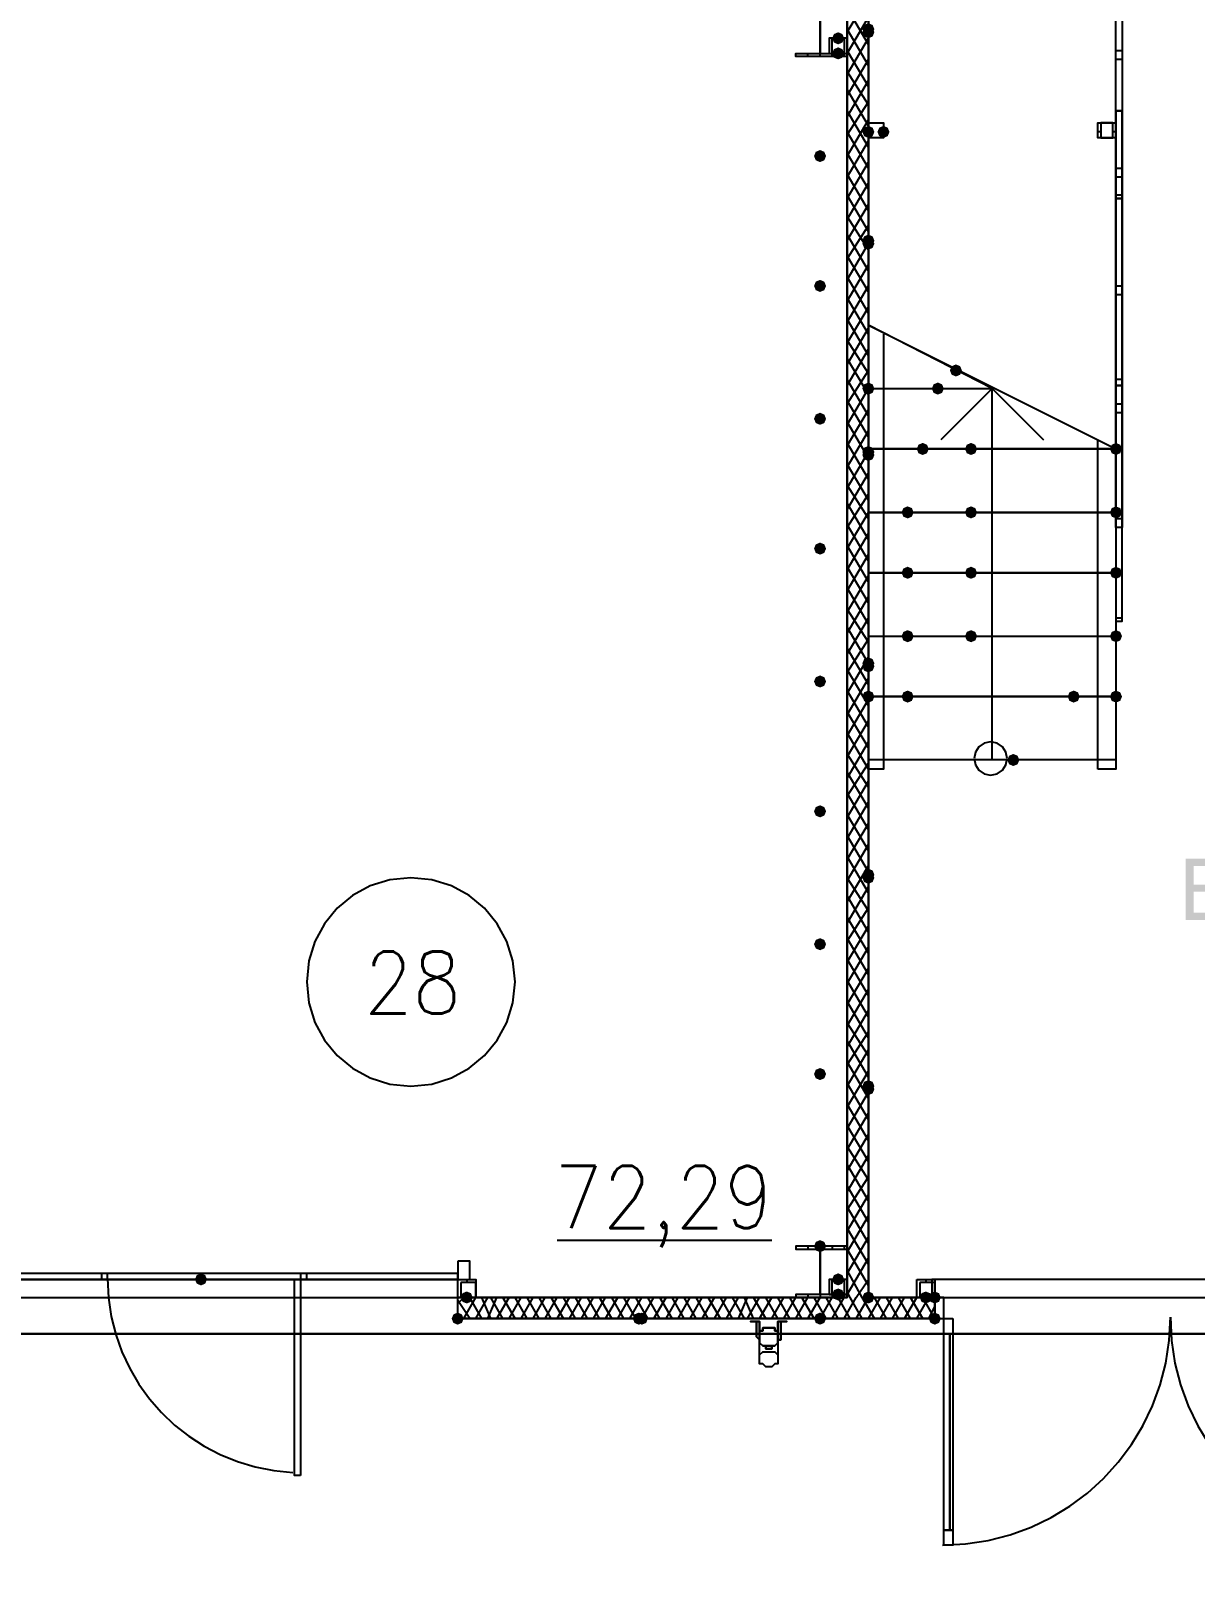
# Model space of a CAD drawing. Header units: millimetres. Extents: x 0 to 420, y 0 to 297.
# Drawn here: x 227.44 to 243.77, y 100.3 to 121.86 of the extents above; entities that cross this region are included whole.
import ezdxf

# ---------------------------------------------------------------- set-up
doc = ezdxf.new("R2010")
doc.units = ezdxf.units.MM
doc.layers.get('0').update_dxf_attribs({"linetype": 'CONTINUOUS'})
doc.styles.get("Standard").update_dxf_attribs({"font": 'STANDARD'})

msp = doc.modelspace()

# ---------------------------------------------------------------- hatches: boundary and pattern name
at = {"true_color": 0x000007}
for points in [[(238.844667, 121.750667), (238.819796, 121.690871), (238.76, 121.666), (238.700204, 121.690871), (238.675333, 121.750667), (238.700204, 121.810462), (238.76, 121.835333), (238.819796, 121.810463)], [(238.844667, 121.539), (238.819796, 121.479204), (238.76, 121.454333), (238.700204, 121.479204), (238.675333, 121.539), (238.700204, 121.598796), (238.76, 121.623667), (238.819796, 121.598796)], [(239.268, 120.438333), (239.243129, 120.378537), (239.183333, 120.353667), (239.123538, 120.378537), (239.098667, 120.438333), (239.123537, 120.498129), (239.183333, 120.523), (239.243129, 120.498129)], [(239.479667, 120.438333), (239.454796, 120.378537), (239.395, 120.353667), (239.335204, 120.378537), (239.310333, 120.438333), (239.335204, 120.498129), (239.395, 120.523), (239.454796, 120.498129)], [(238.590667, 120.099667), (238.565796, 120.039871), (238.506, 120.015), (238.446204, 120.039871), (238.421333, 120.099667), (238.446204, 120.159462), (238.506, 120.184333), (238.565796, 120.159463)], [(238.590667, 118.279333), (238.565796, 118.219537), (238.506, 118.194667), (238.446204, 118.219537), (238.421333, 118.279333), (238.446204, 118.339129), (238.506, 118.364), (238.565796, 118.339129)], [(238.590667, 116.416667), (238.565796, 116.356871), (238.506, 116.332), (238.446204, 116.356871), (238.421333, 116.416667), (238.446204, 116.476462), (238.506, 116.501333), (238.565796, 116.476463)], [(238.590667, 114.596333), (238.565796, 114.536537), (238.506, 114.511667), (238.446204, 114.536537), (238.421333, 114.596333), (238.446204, 114.656129), (238.506, 114.681), (238.565796, 114.656129)], [(238.590667, 112.733667), (238.565796, 112.673871), (238.506, 112.649), (238.446204, 112.673871), (238.421333, 112.733667), (238.446204, 112.793462), (238.506, 112.818333), (238.565796, 112.793463)], [(238.590667, 110.913333), (238.565796, 110.853537), (238.506, 110.828667), (238.446204, 110.853537), (238.421333, 110.913333), (238.446204, 110.973129), (238.506, 110.998), (238.565796, 110.973129)], [(238.590667, 109.050667), (238.565796, 108.990871), (238.506, 108.966), (238.446204, 108.990871), (238.421333, 109.050667), (238.446204, 109.110462), (238.506, 109.135333), (238.565796, 109.110463)], [(238.590667, 107.230333), (238.565796, 107.170538), (238.506, 107.145667), (238.446204, 107.170538), (238.421333, 107.230333), (238.446204, 107.290129), (238.506, 107.315), (238.565796, 107.290129)], [(238.590667, 104.817333), (238.565796, 104.757537), (238.506, 104.732667), (238.446204, 104.757537), (238.421333, 104.817333), (238.446204, 104.877129), (238.506, 104.902), (238.565796, 104.877129)], [(229.912333, 104.351667), (229.887462, 104.291871), (229.827667, 104.267), (229.767871, 104.291871), (229.743, 104.351667), (229.767871, 104.411462), (229.827667, 104.436333), (229.887462, 104.411463)], [(229.912333, 104.351667), (229.887462, 104.291871), (229.827667, 104.267), (229.767871, 104.291871), (229.743, 104.351667), (229.767871, 104.411462), (229.827667, 104.436333), (229.887462, 104.411463)], [(238.844667, 104.351667), (238.819796, 104.291871), (238.76, 104.267), (238.700204, 104.291871), (238.675333, 104.351667), (238.700204, 104.411462), (238.76, 104.436333), (238.819796, 104.411463)], [(233.637667, 104.097667), (233.612796, 104.037871), (233.553, 104.013), (233.493204, 104.037871), (233.468333, 104.097667), (233.493204, 104.157462), (233.553, 104.182333), (233.612796, 104.157463)], [(238.844667, 104.14), (238.819796, 104.080204), (238.76, 104.055333), (238.700204, 104.080204), (238.675333, 104.14), (238.700204, 104.199796), (238.76, 104.224667), (238.819796, 104.199796)], [(240.072333, 104.097667), (240.047462, 104.037871), (239.987667, 104.013), (239.927871, 104.037871), (239.903, 104.097667), (239.927871, 104.157462), (239.987667, 104.182333), (240.047462, 104.157463)], [(240.199333, 104.097667), (240.174463, 104.037871), (240.114667, 104.013), (240.054871, 104.037871), (240.03, 104.097667), (240.054871, 104.157462), (240.114667, 104.182333), (240.174462, 104.157463)]]:
    msp.add_hatch(color=0, dxfattribs=at).paths.add_polyline_path(points, flags=0)
at = {"true_color": 0x0000fe}
for points in [[(239.268, 121.877667), (239.243129, 121.817871), (239.183333, 121.793), (239.123538, 121.817871), (239.098667, 121.877667), (239.123537, 121.937462), (239.183333, 121.962333), (239.243129, 121.937463)], [(239.268, 121.835333), (239.243129, 121.775538), (239.183333, 121.750667), (239.123538, 121.775538), (239.098667, 121.835333), (239.123537, 121.895129), (239.183333, 121.92), (239.243129, 121.895129)], [(239.268, 121.835333), (239.243129, 121.775538), (239.183333, 121.750667), (239.123538, 121.775538), (239.098667, 121.835333), (239.123537, 121.895129), (239.183333, 121.92), (239.243129, 121.895129)], [(239.268, 118.914333), (239.243129, 118.854537), (239.183333, 118.829667), (239.123538, 118.854537), (239.098667, 118.914333), (239.123537, 118.974129), (239.183333, 118.999), (239.243129, 118.974129)], [(239.268, 118.872), (239.243129, 118.812204), (239.183333, 118.787333), (239.123538, 118.812204), (239.098667, 118.872), (239.123537, 118.931796), (239.183333, 118.956667), (239.243129, 118.931796)], [(240.495667, 117.094), (240.470796, 117.034204), (240.411, 117.009333), (240.351204, 117.034204), (240.326333, 117.094), (240.351204, 117.153796), (240.411, 117.178667), (240.470796, 117.153796)], [(239.268, 116.84), (239.243129, 116.780204), (239.183333, 116.755333), (239.123538, 116.780204), (239.098667, 116.84), (239.123537, 116.899796), (239.183333, 116.924667), (239.243129, 116.899796)], [(240.241667, 116.84), (240.216796, 116.780204), (240.157, 116.755333), (240.097204, 116.780204), (240.072333, 116.84), (240.097204, 116.899796), (240.157, 116.924667), (240.216796, 116.899796)], [(239.268, 115.951), (239.243129, 115.891204), (239.183333, 115.866333), (239.123538, 115.891204), (239.098667, 115.951), (239.123537, 116.010796), (239.183333, 116.035667), (239.243129, 116.010796)], [(239.268, 115.908667), (239.243129, 115.848871), (239.183333, 115.824), (239.123538, 115.848871), (239.098667, 115.908667), (239.123537, 115.968462), (239.183333, 115.993333), (239.243129, 115.968463)], [(240.03, 115.993333), (240.005129, 115.933538), (239.945333, 115.908667), (239.885538, 115.933538), (239.860667, 115.993333), (239.885537, 116.053129), (239.945333, 116.078), (240.005129, 116.053129)], [(240.707333, 115.993333), (240.682462, 115.933538), (240.622667, 115.908667), (240.562871, 115.933538), (240.538, 115.993333), (240.562871, 116.053129), (240.622667, 116.078), (240.682462, 116.053129)], [(242.739333, 115.993333), (242.714463, 115.933538), (242.654667, 115.908667), (242.594871, 115.933538), (242.57, 115.993333), (242.594871, 116.053129), (242.654667, 116.078), (242.714462, 116.053129)], [(242.739333, 115.993333), (242.714463, 115.933538), (242.654667, 115.908667), (242.594871, 115.933538), (242.57, 115.993333), (242.594871, 116.053129), (242.654667, 116.078), (242.714462, 116.053129)], [(239.818333, 115.104333), (239.793462, 115.044537), (239.733667, 115.019667), (239.673871, 115.044537), (239.649, 115.104333), (239.673871, 115.164129), (239.733667, 115.189), (239.793462, 115.164129)], [(240.707333, 115.104333), (240.682462, 115.044537), (240.622667, 115.019667), (240.562871, 115.044537), (240.538, 115.104333), (240.562871, 115.164129), (240.622667, 115.189), (240.682462, 115.164129)], [(242.739333, 115.104333), (242.714463, 115.044537), (242.654667, 115.019667), (242.594871, 115.044537), (242.57, 115.104333), (242.594871, 115.164129), (242.654667, 115.189), (242.714462, 115.164129)], [(239.818333, 114.257667), (239.793462, 114.197871), (239.733667, 114.173), (239.673871, 114.197871), (239.649, 114.257667), (239.673871, 114.317462), (239.733667, 114.342333), (239.793462, 114.317463)], [(240.707333, 114.257667), (240.682462, 114.197871), (240.622667, 114.173), (240.562871, 114.197871), (240.538, 114.257667), (240.562871, 114.317462), (240.622667, 114.342333), (240.682462, 114.317463)], [(242.739333, 114.257667), (242.714463, 114.197871), (242.654667, 114.173), (242.594871, 114.197871), (242.57, 114.257667), (242.594871, 114.317462), (242.654667, 114.342333), (242.714462, 114.317463)], [(239.818333, 113.368667), (239.793462, 113.308871), (239.733667, 113.284), (239.673871, 113.308871), (239.649, 113.368667), (239.673871, 113.428462), (239.733667, 113.453333), (239.793462, 113.428463)], [(240.707333, 113.368667), (240.682462, 113.308871), (240.622667, 113.284), (240.562871, 113.308871), (240.538, 113.368667), (240.562871, 113.428462), (240.622667, 113.453333), (240.682462, 113.428463)], [(242.739333, 113.368667), (242.714463, 113.308871), (242.654667, 113.284), (242.594871, 113.308871), (242.57, 113.368667), (242.594871, 113.428462), (242.654667, 113.453333), (242.714462, 113.428463)], [(239.268, 112.987667), (239.243129, 112.927871), (239.183333, 112.903), (239.123538, 112.927871), (239.098667, 112.987667), (239.123537, 113.047462), (239.183333, 113.072333), (239.243129, 113.047463)], [(239.268, 112.945333), (239.243129, 112.885538), (239.183333, 112.860667), (239.123538, 112.885538), (239.098667, 112.945333), (239.123537, 113.005129), (239.183333, 113.03), (239.243129, 113.005129)], [(239.268, 112.522), (239.243129, 112.462204), (239.183333, 112.437333), (239.123538, 112.462204), (239.098667, 112.522), (239.123537, 112.581796), (239.183333, 112.606667), (239.243129, 112.581796)], [(239.268, 112.522), (239.243129, 112.462204), (239.183333, 112.437333), (239.123538, 112.462204), (239.098667, 112.522), (239.123537, 112.581796), (239.183333, 112.606667), (239.243129, 112.581796)], [(239.818333, 112.522), (239.793462, 112.462204), (239.733667, 112.437333), (239.673871, 112.462204), (239.649, 112.522), (239.673871, 112.581796), (239.733667, 112.606667), (239.793462, 112.581796)], [(242.146667, 112.522), (242.121796, 112.462204), (242.062, 112.437333), (242.002204, 112.462204), (241.977333, 112.522), (242.002204, 112.581796), (242.062, 112.606667), (242.121796, 112.581796)], [(242.739333, 112.522), (242.714463, 112.462204), (242.654667, 112.437333), (242.594871, 112.462204), (242.57, 112.522), (242.594871, 112.581796), (242.654667, 112.606667), (242.714462, 112.581796)], [(241.3, 111.633), (241.275129, 111.573204), (241.215333, 111.548333), (241.155538, 111.573204), (241.130667, 111.633), (241.155537, 111.692796), (241.215333, 111.717667), (241.275129, 111.692796)], [(239.268, 110.024333), (239.243129, 109.964537), (239.183333, 109.939667), (239.123538, 109.964537), (239.098667, 110.024333), (239.123537, 110.084129), (239.183333, 110.109), (239.243129, 110.084129)], [(239.268, 109.982), (239.243129, 109.922204), (239.183333, 109.897333), (239.123538, 109.922204), (239.098667, 109.982), (239.123537, 110.041796), (239.183333, 110.066667), (239.243129, 110.041796)], [(239.268, 107.061), (239.243129, 107.001204), (239.183333, 106.976333), (239.123538, 107.001204), (239.098667, 107.061), (239.123537, 107.120796), (239.183333, 107.145667), (239.243129, 107.120796)], [(239.268, 107.018667), (239.243129, 106.958871), (239.183333, 106.934), (239.123538, 106.958871), (239.098667, 107.018667), (239.123537, 107.078462), (239.183333, 107.103333), (239.243129, 107.078463)], [(239.268, 104.097667), (239.243129, 104.037871), (239.183333, 104.013), (239.123538, 104.037871), (239.098667, 104.097667), (239.123537, 104.157462), (239.183333, 104.182333), (239.243129, 104.157463)], [(233.510667, 103.801333), (233.485796, 103.741537), (233.426, 103.716667), (233.366204, 103.741537), (233.341333, 103.801333), (233.366204, 103.861129), (233.426, 103.886), (233.485796, 103.861129)], [(236.050667, 103.801333), (236.025796, 103.741537), (235.966, 103.716667), (235.906204, 103.741537), (235.881333, 103.801333), (235.906204, 103.861129), (235.966, 103.886), (236.025796, 103.861129)], [(236.093, 103.801333), (236.068129, 103.741537), (236.008333, 103.716667), (235.948537, 103.741537), (235.923667, 103.801333), (235.948537, 103.861129), (236.008333, 103.886), (236.068129, 103.861129)], [(238.590667, 103.801333), (238.565796, 103.741537), (238.506, 103.716667), (238.446204, 103.741537), (238.421333, 103.801333), (238.446204, 103.861129), (238.506, 103.886), (238.565796, 103.861129)], [(238.590667, 103.801333), (238.565796, 103.741537), (238.506, 103.716667), (238.446204, 103.741537), (238.421333, 103.801333), (238.446204, 103.861129), (238.506, 103.886), (238.565796, 103.861129)], [(238.590667, 103.801333), (238.565796, 103.741537), (238.506, 103.716667), (238.446204, 103.741537), (238.421333, 103.801333), (238.446204, 103.861129), (238.506, 103.886), (238.565796, 103.861129)], [(240.199333, 103.801333), (240.174463, 103.741537), (240.114667, 103.716667), (240.054871, 103.741537), (240.03, 103.801333), (240.054871, 103.861129), (240.114667, 103.886), (240.174462, 103.861129)]]:
    msp.add_hatch(color=0, dxfattribs=at).paths.add_polyline_path(points, flags=0)
at = {"true_color": 0x000007}
h = msp.add_hatch(color=0, dxfattribs=at)
h.paths.add_polyline_path([(239.183333, 121.835333), (239.183333, 104.097667)], flags=0)
h.paths.add_polyline_path([(239.183333, 104.097667), (239.183333, 121.835333)], flags=0)
h = msp.add_hatch(color=0, dxfattribs=at)
h.paths.add_polyline_path([(243.631311, 109.389333), (243.631311, 110.248126), (243.953772, 110.248126), (244.042104, 110.241512), (244.111419, 110.221668), (244.204574, 110.141742), (244.238199, 110.028191), (244.208433, 109.924563), (244.118034, 109.84629), (244.187005, 109.815009), (244.238199, 109.768018), (244.26948, 109.708211), (244.280091, 109.638482), (244.254184, 109.526034), (244.191345, 109.446108), (244.097088, 109.403664), (243.958732, 109.389333)], flags=0)
h.paths.add_polyline_path([(243.745412, 109.88708), (243.93062, 109.88708), (243.995457, 109.889561), (244.03921, 109.897002), (244.104253, 109.939997), (244.126302, 110.014962), (244.105907, 110.089928), (244.047478, 110.134576), (243.995802, 110.143533), (243.91684, 110.146703), (243.745412, 110.146703)], flags=0)
h.paths.add_polyline_path([(243.745412, 109.490757), (243.958732, 109.490757), (244.036454, 109.494615), (244.101497, 109.518317), (244.145043, 109.565722), (244.162131, 109.638482), (244.137326, 109.721716), (244.068976, 109.771325), (244.015714, 109.782005), (243.94385, 109.785657), (243.745412, 109.785657)], flags=0)
h = msp.add_hatch(color=0, dxfattribs=at)
h.paths.add_polyline_path([(233.426, 103.801333), (238.506, 103.801333)], flags=0)
h.paths.add_polyline_path([(238.506, 103.801333), (233.426, 103.801333)], flags=0)
h = msp.add_hatch(color=0, dxfattribs=at)
h.paths.add_polyline_path([(238.506, 103.801333), (240.114667, 103.801333)], flags=0)
h.paths.add_polyline_path([(240.114667, 103.801333), (238.506, 103.801333)], flags=0)

# ---------------------------------------------------------------- linework, layer by layer
at = {"color": 0, "true_color": 0x000007}
for points in [[(104.309333, 103.589667), (390.101667, 103.589667), (390.101667, 221.276333), (104.309333, 221.276333)], [(221.276333, 104.097667), (238.887, 104.097667), (238.887, 138.599333), (234.653667, 138.599333), (221.488, 138.599333), (221.276333, 138.599333)], [(242.739333, 114.892667), (242.654667, 114.892667), (242.654667, 122.639667), (242.739333, 122.639667)], [(238.887, 121.496667), (238.167333, 121.496667), (238.167333, 121.539), (238.506, 121.539), (238.506, 122.174), (238.167333, 122.174), (238.167333, 122.216333), (238.887, 122.216333), (238.887, 122.174), (238.506, 122.174), (238.506, 121.539), (238.887, 121.539)], [(239.183333, 121.835333), (239.183333, 104.097667)], [(239.183333, 104.097667), (239.183333, 121.835333)], [(239.183333, 104.097667), (239.183333, 121.835333)], [(239.183333, 104.097667), (239.183333, 121.835333)], [(238.887, 121.750667), (238.633, 121.750667), (238.633, 121.539), (238.887, 121.539)], [(238.844667, 121.750667), (238.844667, 121.539), (238.675333, 121.539), (238.675333, 121.750667)], [(239.395, 120.565333), (239.395, 120.353667), (239.183333, 120.353667), (239.183333, 120.565333), (239.395, 120.565333), (239.395, 120.353667), (239.183333, 120.353667), (239.183333, 120.565333)], [(242.654667, 120.565333), (242.654667, 120.353667), (242.400667, 120.353667), (242.400667, 120.565333)], [(242.612333, 120.565333), (242.443, 120.565333), (242.443, 120.353667), (242.612333, 120.353667)], [(242.739333, 119.507), (242.654667, 119.507)], [(239.183333, 117.729), (239.183333, 116.84), (240.919, 116.84)], [(242.739333, 116.882333), (242.654667, 116.882333)], [(239.183333, 115.993333), (242.654667, 115.993333), (242.654667, 115.104333), (239.183333, 115.104333)], [(239.183333, 115.104333), (242.654667, 115.104333), (242.654667, 114.257667), (239.183333, 114.257667)], [(242.654667, 113.622667), (242.654667, 113.580333), (242.739333, 113.580333), (242.739333, 113.622667)], [(239.183333, 113.368667), (242.654667, 113.368667), (242.654667, 112.522), (239.183333, 112.522)], [(239.183333, 112.522), (242.654667, 112.522), (242.654667, 111.633), (239.183333, 111.633)], [(238.887, 104.817333), (238.167333, 104.817333), (238.167333, 104.775), (238.506, 104.775), (238.506, 104.14), (238.167333, 104.14), (238.167333, 104.097667), (238.887, 104.097667), (238.887, 104.14), (238.506, 104.14), (238.506, 104.775), (238.887, 104.775)], [(233.426, 104.605667), (233.426, 104.351667), (233.595333, 104.351667), (233.595333, 104.605667)], [(226.187, 104.351667), (233.426, 104.351667), (233.426, 104.436333), (226.187, 104.436333)], [(228.430667, 104.351667), (228.515333, 104.351667), (228.515333, 104.436333), (228.430667, 104.436333)], [(231.224667, 101.6), (231.14, 101.6), (231.14, 104.351667), (231.224667, 104.351667)], [(231.224667, 104.351667), (231.309333, 104.351667), (231.309333, 104.436333), (231.224667, 104.436333)], [(233.426, 104.351667), (233.68, 104.351667), (233.68, 104.097667), (233.426, 104.097667)], [(238.887, 104.351667), (238.633, 104.351667), (238.633, 104.14), (238.887, 104.14)], [(238.844667, 104.351667), (238.844667, 104.14), (238.675333, 104.14), (238.675333, 104.351667)], [(239.860667, 104.351667), (240.114667, 104.351667), (240.114667, 104.097667), (239.860667, 104.097667)], [(233.468333, 104.309333), (233.468333, 104.097667), (233.68, 104.097667), (233.68, 104.309333)], [(239.903, 104.309333), (239.903, 104.097667), (240.114667, 104.097667), (240.114667, 104.309333)], [(240.114667, 104.097667), (240.114667, 103.801333), (240.241667, 103.801333), (240.241667, 104.097667)], [(240.114667, 104.097667), (240.114667, 103.801333)], [(233.426, 103.801333), (238.506, 103.801333)], [(238.506, 103.801333), (233.426, 103.801333)], [(233.426, 103.801333), (238.506, 103.801333)], [(233.426, 103.801333), (238.506, 103.801333)], [(238.040333, 103.759), (237.955667, 103.759), (237.955667, 103.547333), (237.955667, 103.505), (237.913333, 103.505), (237.913333, 103.462667), (237.871, 103.420333), (237.828667, 103.420333), (237.828667, 103.378), (237.786333, 103.378), (237.744, 103.378), (237.744, 103.420333), (237.701667, 103.420333), (237.659333, 103.462667), (237.659333, 103.505), (237.617, 103.547333), (237.617, 103.759), (237.532333, 103.759), (237.659333, 103.759), (237.659333, 103.547333), (237.659333, 103.505), (237.659333, 103.462667), (237.701667, 103.420333), (237.744, 103.420333), (237.786333, 103.420333), (237.828667, 103.420333), (237.871, 103.420333), (237.913333, 103.462667), (237.913333, 103.505), (237.913333, 103.547333), (237.913333, 103.759), (238.040333, 103.759), (237.955667, 103.759), (237.955667, 103.547333), (237.955667, 103.505), (237.913333, 103.505), (237.913333, 103.462667), (237.871, 103.420333), (237.828667, 103.420333), (237.828667, 103.378), (237.786333, 103.378), (237.744, 103.378), (237.744, 103.420333), (237.701667, 103.420333), (237.659333, 103.462667), (237.659333, 103.505), (237.617, 103.547333), (237.617, 103.759), (237.532333, 103.759), (237.659333, 103.759), (237.659333, 103.547333), (237.659333, 103.505), (237.659333, 103.462667), (237.701667, 103.420333), (237.744, 103.420333), (237.786333, 103.420333), (237.828667, 103.420333), (237.871, 103.420333), (237.913333, 103.462667), (237.913333, 103.505), (237.913333, 103.547333), (237.913333, 103.759), (238.040333, 103.759), (237.913333, 103.759), (237.913333, 103.547333), (237.913333, 103.505), (237.913333, 103.462667), (237.871, 103.420333), (237.828667, 103.420333), (237.786333, 103.420333), (237.744, 103.420333), (237.701667, 103.420333), (237.659333, 103.462667), (237.659333, 103.505), (237.659333, 103.547333), (237.659333, 103.759), (237.532333, 103.759), (237.617, 103.759), (237.617, 103.547333), (237.659333, 103.505), (237.659333, 103.462667), (237.701667, 103.420333), (237.744, 103.420333), (237.744, 103.378), (237.786333, 103.378), (237.828667, 103.378), (237.828667, 103.420333), (237.871, 103.420333), (237.913333, 103.462667), (237.913333, 103.505), (237.955667, 103.505), (237.955667, 103.547333), (237.955667, 103.759)], [(238.506, 103.801333), (240.114667, 103.801333)], [(240.114667, 103.801333), (238.506, 103.801333)], [(240.114667, 103.801333), (238.506, 103.801333)], [(240.114667, 103.801333), (238.506, 103.801333)], [(240.368667, 103.801333), (240.368667, 103.589667), (240.241667, 103.589667), (240.241667, 103.801333)], [(116.416667, 94.953667), (377.994333, 94.953667), (377.994333, 103.589667), (116.416667, 103.589667)], [(237.913333, 103.547333), (237.913333, 103.589667), (237.913333, 103.632), (237.871, 103.632), (237.871, 103.674333), (237.828667, 103.674333), (237.786333, 103.674333), (237.744, 103.674333), (237.701667, 103.674333), (237.701667, 103.632), (237.659333, 103.632), (237.659333, 103.589667), (237.659333, 103.547333), (237.659333, 103.505), (237.659333, 103.462667), (237.701667, 103.420333), (237.744, 103.420333), (237.786333, 103.420333), (237.828667, 103.420333), (237.871, 103.420333), (237.913333, 103.462667), (237.913333, 103.505), (237.913333, 103.547333), (237.913333, 103.505), (237.913333, 103.462667), (237.871, 103.420333), (237.828667, 103.420333), (237.786333, 103.420333), (237.744, 103.420333), (237.701667, 103.420333), (237.659333, 103.462667), (237.659333, 103.505), (237.659333, 103.547333), (237.659333, 103.589667), (237.659333, 103.632), (237.701667, 103.632), (237.701667, 103.674333), (237.744, 103.674333), (237.786333, 103.674333), (237.828667, 103.674333), (237.871, 103.674333), (237.871, 103.632), (237.913333, 103.632), (237.913333, 103.589667)], [(237.659333, 103.547333), (237.659333, 103.589667), (237.659333, 103.632), (237.701667, 103.632), (237.701667, 103.674333), (237.744, 103.674333), (237.786333, 103.674333), (237.828667, 103.674333), (237.871, 103.674333), (237.871, 103.632), (237.913333, 103.632), (237.913333, 103.589667), (237.913333, 103.547333), (237.913333, 103.505), (237.913333, 103.462667), (237.871, 103.420333), (237.828667, 103.420333), (237.786333, 103.420333), (237.744, 103.420333), (237.701667, 103.420333), (237.659333, 103.462667), (237.659333, 103.505)], [(240.241667, 100.838), (240.241667, 103.589667), (240.326333, 103.589667), (240.326333, 100.838)], [(240.326333, 100.838), (240.326333, 103.589667), (240.368667, 103.589667), (240.368667, 100.838)], [(237.913333, 103.251), (237.913333, 103.208667), (237.913333, 103.166333), (237.871, 103.166333), (237.828667, 103.124), (237.786333, 103.124), (237.744, 103.124), (237.701667, 103.166333), (237.659333, 103.166333), (237.659333, 103.208667), (237.659333, 103.251), (237.659333, 103.293333), (237.701667, 103.335667), (237.744, 103.335667), (237.786333, 103.335667), (237.828667, 103.335667), (237.871, 103.335667), (237.913333, 103.293333)], [(240.241667, 100.626333), (240.241667, 100.838), (240.368667, 100.838), (240.368667, 100.626333)]]:
    msp.add_lwpolyline(points, close=True, dxfattribs=at)
for points in [[(238.887, 138.599333), (238.887, 104.097667)], [(239.183333, 104.097667), (239.183333, 138.599333)], [(242.654667, 120.734667), (242.654667, 122.555)], [(242.654667, 122.555), (242.739333, 122.555), (242.739333, 120.734667), (242.654667, 120.734667)], [(238.506, 121.496667), (238.506, 122.216333)], [(238.887, 121.835333), (239.183333, 122.343333)], [(239.183333, 121.666), (238.887, 122.174)], [(238.887, 121.539), (239.183333, 122.047)], [(239.183333, 121.369667), (238.887, 121.877667)], [(239.183333, 104.097667), (239.183333, 121.835333), (239.183333, 104.097667), (239.183333, 121.835333)], [(238.887, 121.242667), (239.183333, 121.750667)], [(239.183333, 121.073333), (238.887, 121.581333)], [(242.654667, 121.581333), (242.739333, 121.581333)], [(238.167333, 121.496667), (238.167333, 121.539)], [(238.336667, 121.496667), (238.336667, 121.539)], [(238.675333, 121.496667), (238.675333, 121.539)], [(238.844667, 121.496667), (238.844667, 121.539)], [(238.887, 120.946333), (239.183333, 121.454333)], [(242.739333, 121.454333), (242.654667, 121.454333)], [(239.183333, 120.819333), (238.887, 121.285)], [(238.887, 120.65), (239.183333, 121.158)], [(239.183333, 120.523), (238.887, 121.031)], [(238.887, 120.396), (239.183333, 120.861667)], [(239.183333, 120.226667), (238.887, 120.734667)], [(242.654667, 120.734667), (242.739333, 120.734667)], [(242.739333, 113.580333), (242.739333, 120.734667), (242.654667, 120.734667), (242.654667, 113.580333)], [(242.739333, 120.734667), (242.654667, 120.734667)], [(238.887, 120.099667), (239.183333, 120.607667)], [(239.183333, 119.930333), (238.887, 120.438333)], [(238.887, 119.803333), (239.183333, 120.311333)], [(242.443, 120.438333), (242.400667, 120.438333)], [(242.654667, 120.438333), (242.612333, 120.438333)], [(239.183333, 119.634), (238.887, 120.142)], [(238.887, 119.507), (239.183333, 120.015)], [(239.183333, 119.337667), (238.887, 119.845667)], [(242.654667, 119.930333), (242.739333, 119.930333)], [(238.887, 119.210667), (239.183333, 119.718667)], [(242.739333, 119.803333), (242.654667, 119.803333)], [(239.183333, 119.041333), (238.887, 119.549333)], [(238.887, 118.914333), (239.183333, 119.422333)], [(242.739333, 119.549333), (242.654667, 119.549333)], [(242.739333, 119.549333), (242.654667, 119.549333)], [(242.739333, 119.549333), (242.654667, 119.549333)], [(242.654667, 119.507), (242.739333, 119.507)], [(239.183333, 118.787333), (238.887, 119.253)], [(238.887, 118.660333), (239.183333, 119.126)], [(239.183333, 118.491), (238.887, 118.999)], [(238.887, 118.364), (239.183333, 118.872)], [(239.183333, 118.194667), (238.887, 118.702667)], [(238.887, 118.067667), (239.183333, 118.575667)], [(239.183333, 117.898333), (238.887, 118.406333)], [(238.887, 117.771333), (239.183333, 118.279333)], [(242.654667, 118.279333), (242.739333, 118.279333)], [(242.739333, 118.152333), (242.654667, 118.152333)], [(239.183333, 117.602), (238.887, 118.11)], [(238.887, 117.475), (239.183333, 117.983)], [(239.183333, 117.305667), (238.887, 117.813667)], [(239.183333, 111.506), (239.183333, 111.633), (239.183333, 117.729)], [(239.183333, 116.84), (239.183333, 117.729), (242.654667, 115.993333)], [(238.887, 117.178667), (239.183333, 117.686667)], [(239.183333, 117.051667), (238.887, 117.517333)], [(239.395, 117.602), (239.395, 111.633), (239.395, 111.506), (239.183333, 111.506)], [(238.887, 116.882333), (239.183333, 117.390333)], [(239.183333, 116.755333), (238.887, 117.263333)], [(238.887, 116.628333), (239.183333, 117.094)], [(239.183333, 116.459), (238.887, 116.967)], [(238.887, 116.332), (239.183333, 116.84)], [(239.183333, 116.84), (240.919, 116.84)], [(242.654667, 115.993333), (239.183333, 115.993333), (239.183333, 116.84), (240.919, 116.84)], [(240.919, 116.84), (240.199333, 116.120333)], [(240.919, 111.633), (240.919, 112.522), (240.919, 116.84), (241.638667, 116.120333)], [(242.739333, 116.967), (242.654667, 116.967)], [(242.739333, 116.967), (242.654667, 116.967)], [(239.183333, 116.162667), (238.887, 116.670667)], [(242.654667, 116.628333), (242.739333, 116.628333)], [(238.887, 116.035667), (239.183333, 116.543667)], [(242.739333, 116.501333), (242.654667, 116.501333)], [(239.183333, 115.866333), (238.887, 116.374333)], [(238.887, 115.739333), (239.183333, 116.247333)], [(239.183333, 115.57), (238.887, 116.078)], [(239.183333, 115.993333), (242.654667, 115.993333)], [(242.400667, 111.506), (242.400667, 111.633), (242.400667, 116.120333)], [(242.654667, 115.993333), (242.654667, 111.633), (242.654667, 111.506), (242.400667, 111.506)], [(238.887, 115.443), (239.183333, 115.951)], [(239.183333, 115.273667), (238.887, 115.781667)], [(238.887, 115.146667), (239.183333, 115.654667)], [(239.183333, 115.019667), (238.887, 115.485333)], [(238.887, 114.892667), (239.183333, 115.358333)], [(239.183333, 114.723333), (238.887, 115.231333)], [(238.887, 114.596333), (239.183333, 115.104333)], [(239.183333, 115.104333), (242.654667, 115.104333)], [(239.183333, 114.427), (238.887, 114.935)], [(242.654667, 115.019667), (242.739333, 115.019667)], [(238.887, 114.3), (239.183333, 114.808)], [(239.183333, 114.130667), (238.887, 114.638667)], [(238.887, 114.003667), (239.183333, 114.511667)], [(239.183333, 113.834333), (238.887, 114.342333)], [(239.183333, 114.257667), (242.654667, 114.257667)], [(238.887, 113.707333), (239.183333, 114.215333)], [(239.183333, 113.538), (238.887, 114.046)], [(238.887, 113.411), (239.183333, 113.919)], [(239.183333, 113.284), (238.887, 113.749667)], [(238.887, 113.114667), (239.183333, 113.622667)], [(239.183333, 112.987667), (238.887, 113.495667)], [(238.887, 112.860667), (239.183333, 113.326333)], [(239.183333, 112.691333), (238.887, 113.199333)], [(239.183333, 113.368667), (242.654667, 113.368667)], [(238.887, 112.564333), (239.183333, 113.072333)], [(239.183333, 112.395), (238.887, 112.903)], [(238.887, 112.268), (239.183333, 112.776)], [(239.183333, 112.098667), (238.887, 112.606667)], [(242.654667, 112.522), (239.183333, 112.522)], [(239.183333, 112.522), (242.654667, 112.522)], [(238.887, 111.971667), (239.183333, 112.479667)], [(239.183333, 111.802333), (238.887, 112.310333)], [(238.887, 111.675333), (239.183333, 112.183333)], [(239.183333, 111.506), (238.887, 112.014)], [(238.887, 111.379), (239.183333, 111.887)], [(241.130667, 111.654209), (241.112348, 111.744845), (241.062441, 111.818849), (240.988429, 111.86873), (240.897791, 111.887), (240.807155, 111.868675), (240.733151, 111.818759), (240.68327, 111.744744), (240.665, 111.654124)], [(239.183333, 111.252), (238.887, 111.717667)], [(240.665, 111.654124), (240.683319, 111.563488), (240.733225, 111.489485), (240.807238, 111.439603), (240.897876, 111.421333), (240.988512, 111.439658), (241.062515, 111.489575), (241.112397, 111.563589), (241.130667, 111.654209)], [(238.887, 111.125), (239.183333, 111.590667)], [(239.183333, 110.955667), (238.887, 111.463667)], [(238.887, 110.828667), (239.183333, 111.336667)], [(239.183333, 110.659333), (238.887, 111.167333)], [(238.887, 110.532333), (239.183333, 111.040333)], [(239.183333, 110.363), (238.887, 110.871)], [(238.887, 110.236), (239.183333, 110.744)], [(239.183333, 110.066667), (238.887, 110.574667)], [(238.887, 109.939667), (239.183333, 110.447667)], [(239.183333, 109.770333), (238.887, 110.278333)], [(238.887, 109.643333), (239.183333, 110.151333)], [(234.230333, 108.5215), (234.200661, 108.815844), (234.115561, 109.089996), (233.980905, 109.338083), (233.802566, 109.554232), (233.586416, 109.732572), (233.338329, 109.867228), (233.064177, 109.952328), (232.769833, 109.982), (232.47549, 109.952328), (232.201338, 109.867228), (231.953251, 109.732572), (231.737101, 109.554232), (231.558762, 109.338083), (231.424106, 109.089996), (231.339005, 108.815844), (231.309333, 108.5215)], [(239.183333, 109.516333), (238.887, 109.982)], [(238.887, 109.347), (239.183333, 109.855)], [(239.183333, 109.22), (238.887, 109.728)], [(238.887, 109.093), (239.183333, 109.558667)], [(239.183333, 108.923667), (238.887, 109.431667)], [(238.887, 108.796667), (239.183333, 109.304667)], [(239.183333, 108.627333), (238.887, 109.135333)], [(238.887, 108.500333), (239.183333, 109.008333)], [(239.183333, 108.331), (238.887, 108.839)], [(238.887, 108.204), (239.183333, 108.712)], [(231.309333, 108.5215), (231.339005, 108.227156), (231.424106, 107.953004), (231.558762, 107.704917), (231.737101, 107.488768), (231.953251, 107.310428), (232.201338, 107.175772), (232.47549, 107.090672), (232.769833, 107.061), (233.064177, 107.090672), (233.338329, 107.175772), (233.586416, 107.310428), (233.802566, 107.488768), (233.980905, 107.704917), (234.115561, 107.953004), (234.200661, 108.227156), (234.230333, 108.5215)], [(239.183333, 108.034667), (238.887, 108.542667)], [(238.887, 107.907667), (239.183333, 108.415667)], [(239.183333, 107.738333), (238.887, 108.246333)], [(238.887, 107.611333), (239.183333, 108.119333)], [(239.183333, 107.484333), (238.887, 107.95)], [(238.887, 107.357333), (239.183333, 107.823)], [(239.183333, 107.188), (238.887, 107.696)], [(238.887, 107.061), (239.183333, 107.569)], [(239.183333, 106.891667), (238.887, 107.399667)], [(238.887, 106.764667), (239.183333, 107.272667)], [(239.183333, 106.595333), (238.887, 107.103333)], [(238.887, 106.468333), (239.183333, 106.976333)], [(239.183333, 106.299), (238.887, 106.807)], [(238.887, 106.172), (239.183333, 106.68)], [(239.183333, 106.002667), (238.887, 106.510667)], [(238.887, 105.875667), (239.183333, 106.383667)], [(239.183333, 105.748667), (238.887, 106.214333)], [(238.887, 105.579333), (239.183333, 106.087333)], [(239.183333, 105.452333), (238.887, 105.960333)], [(238.887, 105.325333), (239.183333, 105.791)], [(239.183333, 105.156), (238.887, 105.664)], [(238.887, 105.029), (239.183333, 105.537)], [(239.183333, 104.859667), (238.887, 105.367667)], [(238.887, 104.732667), (239.183333, 105.240667)], [(239.183333, 104.563333), (238.887, 105.071333)], [(234.823, 104.902), (237.828667, 104.902)], [(238.167333, 104.817333), (238.167333, 104.775)], [(238.336667, 104.817333), (238.336667, 104.775)], [(238.506, 104.817333), (238.506, 104.097667)], [(238.675333, 104.817333), (238.675333, 104.775)], [(238.844667, 104.817333), (238.844667, 104.775)], [(238.887, 104.436333), (239.183333, 104.944333)], [(239.183333, 104.267), (238.887, 104.775)], [(238.887, 104.14), (239.183333, 104.648)], [(229.827667, 104.351667), (226.187, 104.351667), (226.187, 104.224667)], [(228.515354, 104.362623), (228.529511, 104.093229), (228.569139, 103.831184), (228.633021, 103.577758), (228.719942, 103.334221), (228.828685, 103.101843), (228.958034, 102.881894), (229.106774, 102.675643), (229.273687, 102.484361), (229.457559, 102.309318), (229.657173, 102.151784), (229.871312, 102.013028), (230.098761, 101.89432), (230.338303, 101.796931), (230.588723, 101.72213), (230.848804, 101.671187), (231.11733, 101.645373)], [(233.426, 104.224667), (233.426, 104.351667), (229.827667, 104.351667)], [(233.553, 104.351667), (233.553, 104.309333)], [(239.098667, 104.097667), (238.887, 104.478667)], [(239.014, 104.097667), (239.183333, 104.351667)], [(239.987667, 104.351667), (239.987667, 104.309333)], [(243.416667, 104.351667), (240.072333, 104.351667), (240.072333, 104.224667)], [(246.761, 104.224667), (246.761, 104.351667), (243.416667, 104.351667)], [(226.187, 104.224667), (226.187, 104.097667), (229.827667, 104.097667)], [(229.827667, 104.097667), (233.426, 104.097667), (233.426, 104.224667)], [(238.167333, 104.14), (238.167333, 104.097667)], [(238.336667, 104.14), (238.336667, 104.097667)], [(238.675333, 104.14), (238.675333, 104.097667)], [(238.844667, 104.14), (238.844667, 104.097667)], [(238.929333, 104.097667), (238.887, 104.182333)], [(240.072333, 104.224667), (240.072333, 104.097667), (243.416667, 104.097667)], [(243.416667, 104.097667), (246.761, 104.097667), (246.761, 104.224667)], [(233.426, 104.013), (233.510667, 104.097667)], [(233.426, 103.801333), (233.426, 104.097667)], [(233.426, 103.801333), (233.426, 104.097667)], [(233.595333, 103.801333), (233.426, 104.055333)], [(233.510667, 103.801333), (233.68, 104.097667)], [(233.764667, 103.801333), (233.595333, 104.097667)], [(238.887, 104.097667), (233.595333, 104.097667)], [(233.68, 103.801333), (233.849333, 104.097667)], [(233.891667, 103.801333), (233.764667, 104.097667)], [(233.849333, 103.801333), (233.976333, 104.097667)], [(234.061, 103.801333), (233.891667, 104.097667)], [(233.976333, 103.801333), (234.145667, 104.097667)], [(234.230333, 103.801333), (234.061, 104.097667)], [(234.145667, 103.801333), (234.315, 104.097667)], [(234.399667, 103.801333), (234.230333, 104.097667)], [(234.315, 103.801333), (234.484333, 104.097667)], [(234.569, 103.801333), (234.399667, 104.097667)], [(234.484333, 103.801333), (234.653667, 104.097667)], [(234.738333, 103.801333), (234.569, 104.097667)], [(234.653667, 103.801333), (234.823, 104.097667)], [(234.907667, 103.801333), (234.738333, 104.097667)], [(234.823, 103.801333), (234.992333, 104.097667)], [(235.077, 103.801333), (234.907667, 104.097667)], [(234.992333, 103.801333), (235.161667, 104.097667)], [(235.246333, 103.801333), (235.077, 104.097667)], [(235.161667, 103.801333), (235.331, 104.097667)], [(235.415667, 103.801333), (235.246333, 104.097667)], [(235.331, 103.801333), (235.500333, 104.097667)], [(235.585, 103.801333), (235.415667, 104.097667)], [(235.500333, 103.801333), (235.669667, 104.097667)], [(235.754333, 103.801333), (235.585, 104.097667)], [(235.669667, 103.801333), (235.839, 104.097667)], [(235.923667, 103.801333), (235.754333, 104.097667)], [(235.839, 103.801333), (236.008333, 104.097667)], [(236.093, 103.801333), (235.923667, 104.097667)], [(236.008333, 103.801333), (236.177667, 104.097667)], [(236.262333, 103.801333), (236.093, 104.097667)], [(236.177667, 103.801333), (236.347, 104.097667)], [(236.431667, 103.801333), (236.262333, 104.097667)], [(236.347, 103.801333), (236.516333, 104.097667)], [(236.601, 103.801333), (236.431667, 104.097667)], [(236.516333, 103.801333), (236.685667, 104.097667)], [(236.770333, 103.801333), (236.601, 104.097667)], [(236.685667, 103.801333), (236.855, 104.097667)], [(236.939667, 103.801333), (236.770333, 104.097667)], [(236.855, 103.801333), (237.024333, 104.097667)], [(237.109, 103.801333), (236.939667, 104.097667)], [(237.024333, 103.801333), (237.193667, 104.097667)], [(237.278333, 103.801333), (237.109, 104.097667)], [(237.193667, 103.801333), (237.363, 104.097667)], [(237.447667, 103.801333), (237.278333, 104.097667)], [(237.363, 103.801333), (237.49, 104.097667)], [(237.574667, 103.801333), (237.447667, 104.097667)], [(237.49, 103.801333), (237.659333, 104.097667)], [(237.744, 103.801333), (237.574667, 104.097667)], [(237.659333, 103.801333), (237.828667, 104.097667)], [(237.913333, 103.801333), (237.744, 104.097667)], [(237.828667, 103.801333), (237.998, 104.097667)], [(238.082667, 103.801333), (237.913333, 104.097667)], [(237.998, 103.801333), (238.167333, 104.097667)], [(238.252, 103.801333), (238.082667, 104.097667)], [(238.167333, 103.801333), (238.336667, 104.097667)], [(238.421333, 103.801333), (238.252, 104.097667)], [(238.336667, 103.801333), (238.506, 104.097667)], [(238.590667, 103.801333), (238.421333, 104.097667)], [(238.506, 103.801333), (238.675333, 104.097667)], [(238.76, 103.801333), (238.590667, 104.097667)], [(238.675333, 103.801333), (238.844667, 104.097667)], [(238.929333, 103.801333), (238.76, 104.097667)], [(238.844667, 103.801333), (239.014, 104.097667)], [(239.098667, 103.801333), (238.929333, 104.097667)], [(239.014, 103.801333), (239.183333, 104.097667)], [(239.268, 103.801333), (239.098667, 104.097667)], [(239.183333, 103.801333), (239.352667, 104.097667)], [(240.114667, 104.097667), (239.183333, 104.097667)], [(239.437333, 103.801333), (239.268, 104.097667)], [(239.352667, 103.801333), (239.522, 104.097667)], [(239.606667, 103.801333), (239.437333, 104.097667)], [(239.522, 103.801333), (239.691333, 104.097667)], [(239.776, 103.801333), (239.606667, 104.097667)], [(239.691333, 103.801333), (239.860667, 104.097667)], [(239.945333, 103.801333), (239.776, 104.097667)], [(239.860667, 103.801333), (240.03, 104.097667)], [(240.114667, 103.801333), (239.945333, 104.097667)], [(240.03, 103.801333), (240.114667, 103.970667)], [(240.114667, 103.801333), (240.114667, 104.097667)], [(233.426, 103.801333), (238.506, 103.801333), (233.426, 103.801333), (238.506, 103.801333)], [(233.426, 103.801333), (240.114667, 103.801333)], [(240.114667, 103.801333), (238.506, 103.801333), (240.114667, 103.801333), (238.506, 103.801333)], [(240.2205, 100.626333), (240.547286, 100.642835), (240.864633, 100.691269), (241.170934, 100.770028), (241.464583, 100.877507), (241.743973, 101.012098), (242.007498, 101.172194), (242.25355, 101.356189), (242.480523, 101.562477), (242.686811, 101.78945), (242.870806, 102.035502), (243.030902, 102.299027), (243.165493, 102.578417), (243.272972, 102.872066), (243.351731, 103.178367), (243.400165, 103.495714), (243.416667, 103.8225)], [(243.416667, 103.8225), (243.433168, 103.495714), (243.481602, 103.178367), (243.560362, 102.872066), (243.66784, 102.578417), (243.802431, 102.299027), (243.962527, 102.035502), (244.146523, 101.78945), (244.35281, 101.562477), (244.579783, 101.356189), (244.825835, 101.172194), (245.08936, 101.012098), (245.36875, 100.877507), (245.662399, 100.770028), (245.9687, 100.691269), (246.286047, 100.642835), (246.612833, 100.626333)], [(237.659333, 103.251), (237.659333, 103.547333)], [(237.913333, 103.547333), (237.913333, 103.251)], [(240.326333, 100.838), (240.326333, 103.589667)]]:
    msp.add_lwpolyline(points, dxfattribs=at)
at = {"color": 0, "true_color": 0x000008}
msp.add_lwpolyline([(239.183333, 104.097667), (255.27, 104.097667), (255.27, 138.599333), (242.654667, 138.599333), (242.654667, 129.667), (239.183333, 129.667)], close=True, dxfattribs=at)

# ---------------------------------------------------------------- texts
at = {"color": 0, "true_color": 0x000007, "char_height": 0.872032, "attachment_point": 1}
for s, insert, width in [('28', (232.11367, 108.949036), 1.06581688), ('72,29', (234.780674, 105.943362), 2.76143456)]:
    msp.add_mtext(s, dxfattribs=dict(at, insert=insert, width=width))

doc.saveas('drawing.dxf')
